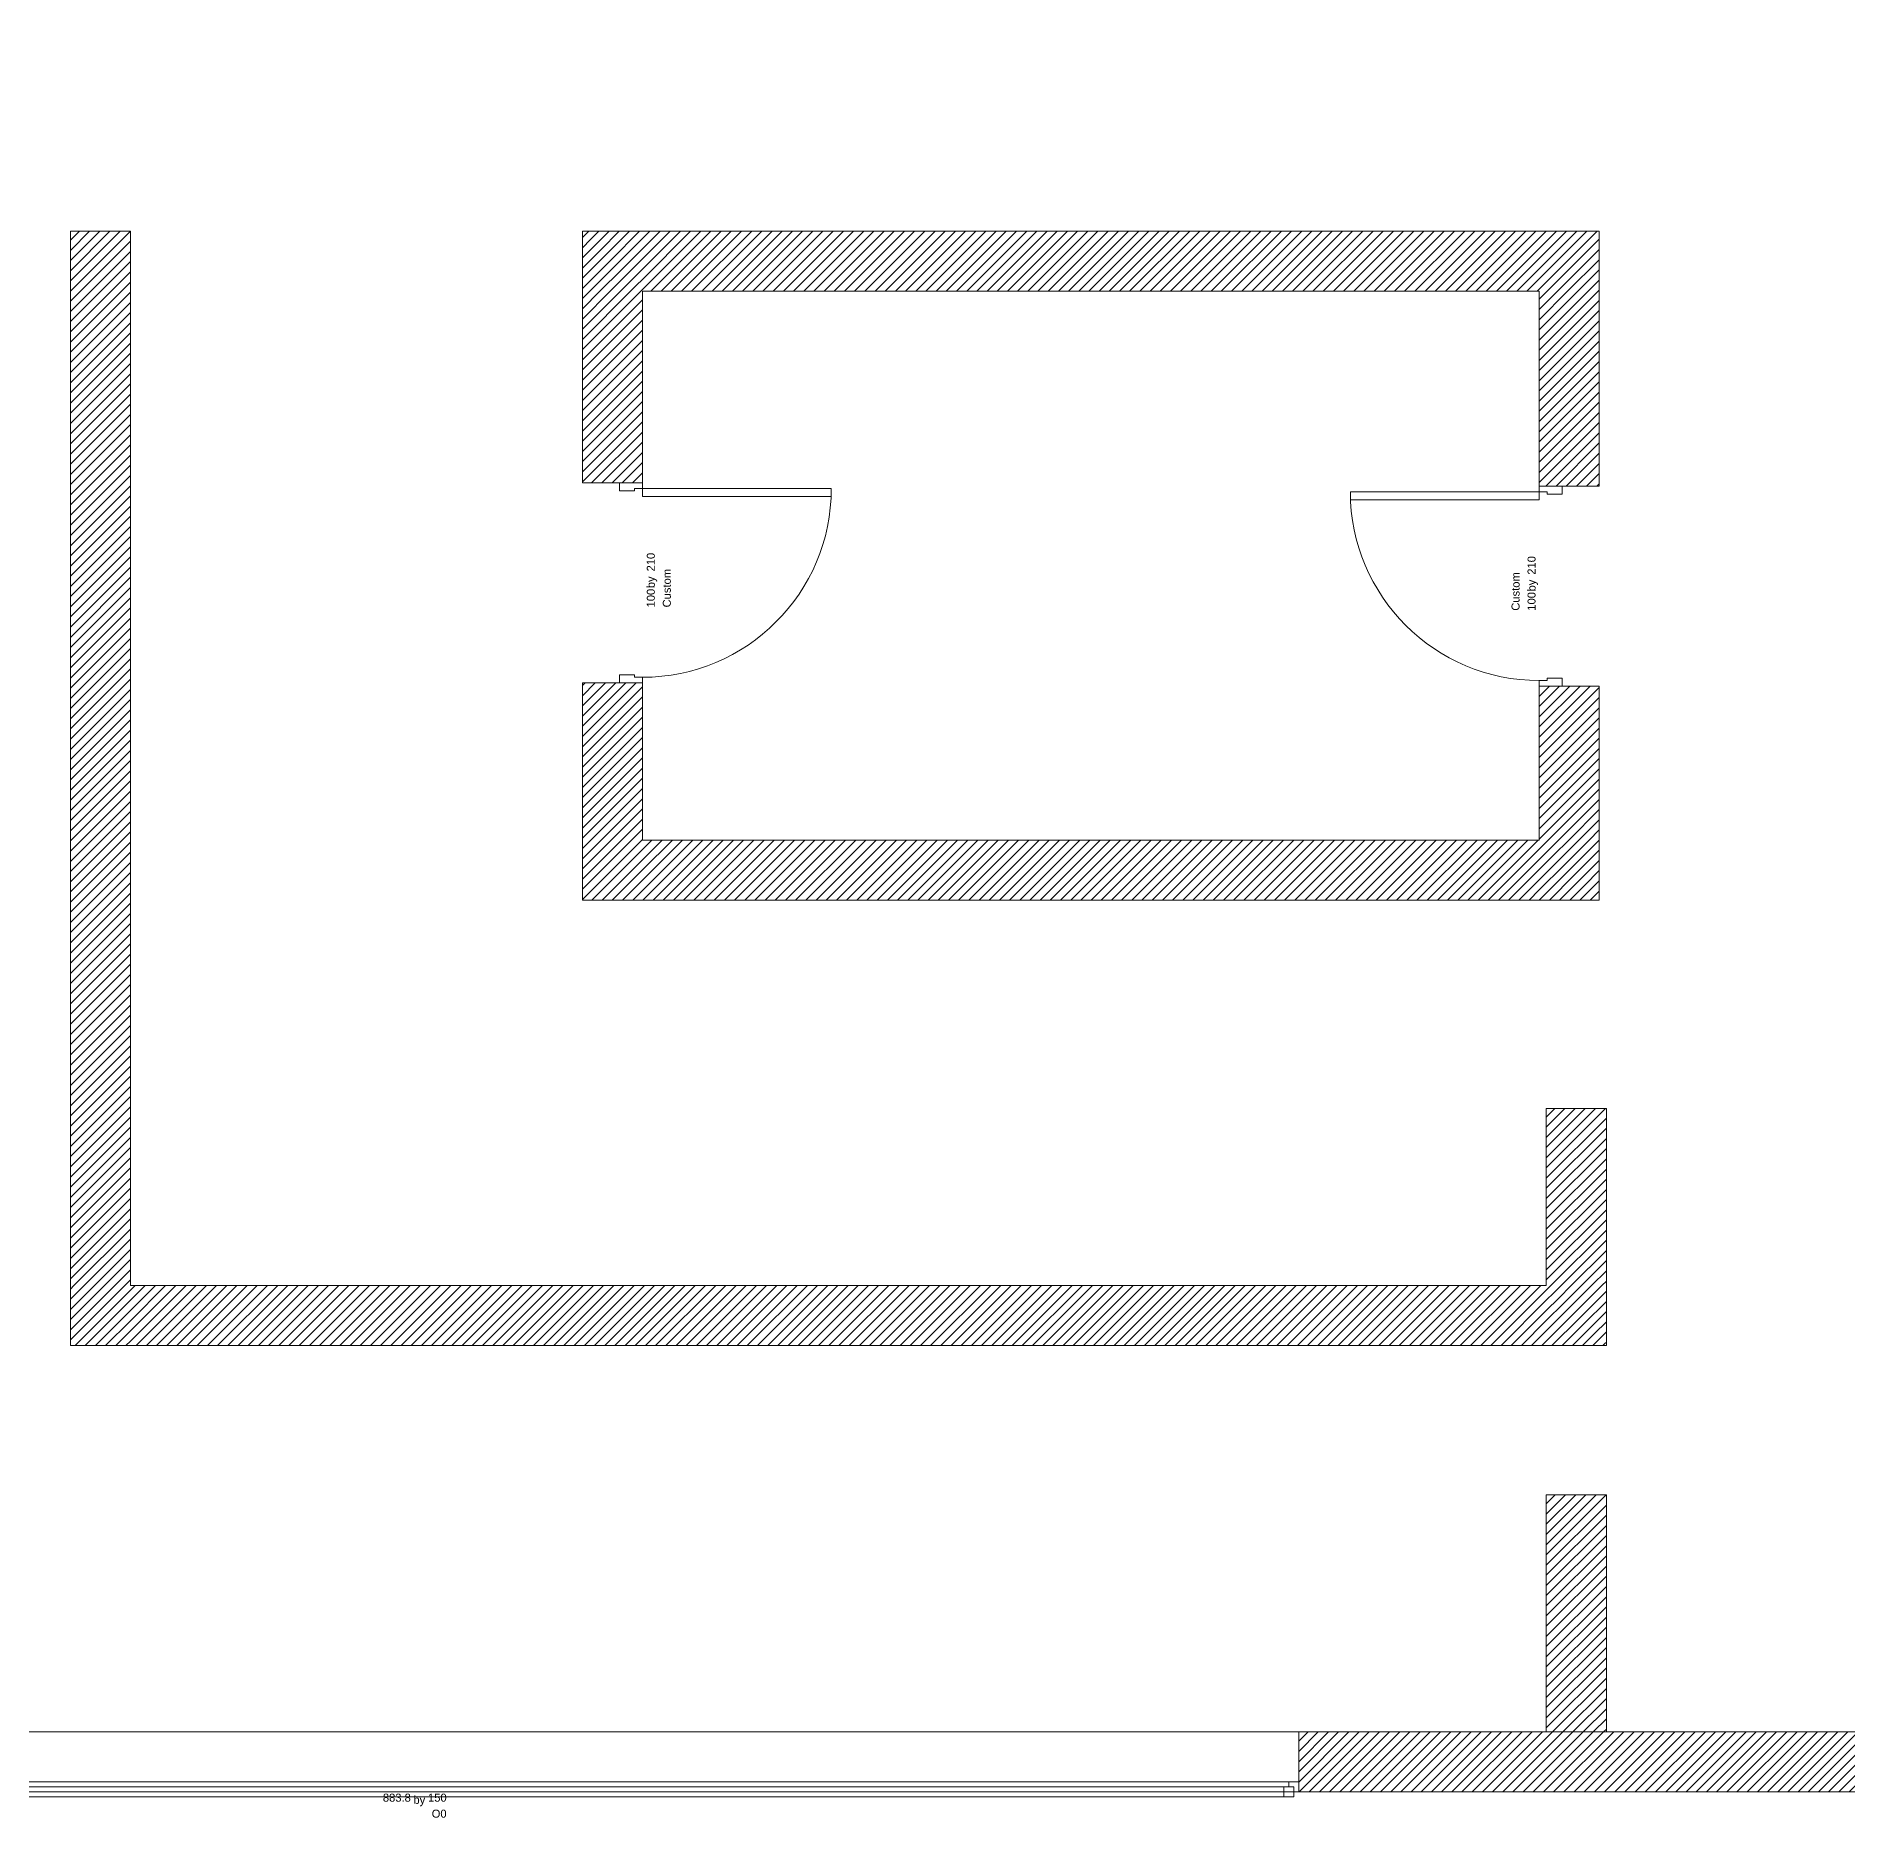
# Model space of a CAD drawing. Header units: millimetres. Extents: x -22335 to 45019, y -6963 to 26064.
# Drawn here: x 19794 to 28849, y -6963 to 1944 of the extents above; entities that cross this region are included whole.
import ezdxf
from ezdxf.enums import TextEntityAlignment as Align

# ---------------------------------------------------------------- set-up
doc = ezdxf.new("R2010")
doc.units = ezdxf.units.MM
doc.header["$MEASUREMENT"] = 0
for name, color, linetype in [('A_KONS_plosce', 7, 'Continuous'), ('A_KONS_zid zunanji', 7, 'Continuous'), ('Archicad Door Markers', 7, 'Continuous'), ('Archicad Doors', 7, 'Continuous'), ('Archicad Window Markers', 7, 'Continuous'), ('Archicad Windows', 7, 'Continuous')]:
    doc.layers.add(name, color=color, linetype=linetype)
for name, color, linetype, lineweight, true_color in [('A_KONS_plosce_Pen_No__89', 7, 'Continuous', 0, 0x71cebe), ('Archicad Doors_Pen_No__23', 7, 'Continuous', 20, 0xff6600), ('Archicad Doors_Pen_No__3', 7, 'Continuous', 13, 0xff6600), ('Archicad Windows_Pen_No__23', 7, 'Continuous', 20, 0xff6600), ('Archicad Windows_Pen_No__3', 7, 'Continuous', 13, 0xff6600)]:
    doc.layers.add(name, color=color, linetype=linetype, lineweight=lineweight, true_color=true_color)
for name, color, linetype, lineweight in [('A_KONS_zid zunanji_Pen_No__27', 7, 'Continuous', 20), ('Archicad Door Markers_Pen_No__7', 7, 'Continuous', 13), ('Archicad Doors_Pen_No__27', 7, 'Continuous', 20), ('Archicad Window Markers_Pen_No__7', 7, 'Continuous', 13), ('Archicad Windows_Pen_No__27', 7, 'Continuous', 20)]:
    doc.layers.add(name, color=color, linetype=linetype, lineweight=lineweight)
doc.styles.add('GENERATED_STYLE_1', font='arial.ttf')
pattern_1 = [(45, (0, 0), (-25.455843, 25.455843), [])]

# ---------------------------------------------------------------- blocks, each defined once
blk = doc.blocks.new('Slab_1', base_point=(-22196, -4111.9))
at = {"layer": 'A_KONS_plosce_Pen_No__89', "color": 123, "linetype": 'Continuous', "lineweight": 0, "true_color": 0x71cebe, "flags": 128}
blk.add_lwpolyline([(-22196, -4111.9), (-12447.1, -4111.9), (-12447.1, -183.9), (-3773.2, -183.9), (-3773.2, -4111.9), (6716, -4111.9), (6716, -1725.3), (9171.5, -1725.3), (9171.5, -6834), (44876.8, -6834), (44876.8, 969), (43547, 969), (43547, 11646.7), (44576.8, 11646.7), (44576.8, 25911.9), (-22196, 25911.9)], close=True, dxfattribs=at)
blk = doc.blocks.new('Window 27_7')
at = {"layer": 'Archicad Windows_Pen_No__23', "color": 30, "linetype": 'Continuous', "lineweight": 20, "true_color": 0xff6600}
for p, q in [((-4419.1, 0), (-4394.1, 0)), ((-4394.1, 25), (-4344.1, 25)), ((-4394.1, -25), (-4394.1, 25)), ((-4394.1, 0), (-4394.1, -25)), ((-4344.1, 25), (-4344.1, -25)), ((-4344.1, 25), (4344.1, 25)), ((-4344.1, 0), (4344.1, 0)), ((4344.1, -25), (4344.1, 25)), ((4344.1, 25), (4394.1, 25)), ((4394.1, 25), (4394.1, -25)), ((4394.1, -25), (4394.1, 0)), ((4394.1, 0), (4419.1, 0)), ((-4369.1, -50), (-4419.1, -50)), ((-4394.1, -25), (-4369.1, -25)), ((-4344.1, -25), (-4394.1, -25)), ((-4369.1, -25), (-4369.1, -50)), ((4344.1, -25), (-4344.1, -25)), ((4394.1, -25), (4344.1, -25)), ((4369.1, -50), (4369.1, -25)), ((4369.1, -25), (4394.1, -25)), ((4419.1, -50), (4369.1, -50))]:
    blk.add_line(p, q, dxfattribs=at)
at = {"layer": 'Archicad Windows_Pen_No__27', "color": 7, "linetype": 'Continuous', "lineweight": 20}
for p, q in [((-4419.1, 0), (-4419.1, -50)), ((-4419.1, 0), (-4419.1, -50)), ((4419.1, 0), (4419.1, -50)), ((4419.1, 0), (4419.1, -50)), ((-4419.1, -50), (-4419.1, -300)), ((4419.1, -50), (4419.1, -300))]:
    blk.add_line(p, q, dxfattribs=at)
at = {"layer": 'Archicad Windows_Pen_No__3', "color": 30, "linetype": 'Continuous', "lineweight": 13, "true_color": 0xff6600}
for p, q in [((-4419.1, 0), (4419.1, 0)), ((-4344.1, 25), (4344.1, 25)), ((4369.1, -50), (-4369.1, -50)), ((-4419.1, -300), (4419.1, -300))]:
    blk.add_line(p, q, dxfattribs=at)
blk = doc.blocks.new('Basic Window-Door-Skylight Marker')
at = {"layer": 'Archicad Window Markers_Pen_No__7', "color": 7, "lineweight": 13, "style": 'GENERATED_STYLE_1'}
for tag, p in [('AC_WIDO_ID', (-158.6, 99.3)), ('AC_WIDO_A_SIZE', (-158.6, 19.3)), ('GS_Separator', (-21.3, 8.5)), ('AC_WIDO_B_SIZE', (67.1, 19.3))]:
    blk.add_attdef(tag, text='', height=40, dxfattribs=at).set_placement(p, align=Align.BOTTOM_LEFT)
blk = doc.blocks.new('Wall_24', base_point=(44876.8, -6834))
at = {"layer": 'A_KONS_zid zunanji', "linetype": 'Continuous', "lineweight": 0, "true_color": 0x000000}
h = blk.add_hatch(dxfattribs=at)
h.set_pattern_fill('Navadna_NF_Opeka', color=18, style=0, pattern_type=2)
h.set_pattern_definition(pattern_1)
h.paths.add_polyline_path([(26104.3, -6534), (26104.3, -6834), (36803.7, -6834), (36803.7, -6534)])
at = {"layer": 'A_KONS_zid zunanji_Pen_No__27', "color": 7, "linetype": 'Continuous', "lineweight": 20}
for p, q in [((26104.3, -6784), (26104.3, -6534)), ((26104.3, -6834), (26104.3, -6784))]:
    blk.add_line(p, q, dxfattribs=at)
at = {"layer": 'A_KONS_zid zunanji_Pen_No__27', "color": 7, "linetype": 'Continuous', "lineweight": 20, "flags": 128}
for points in [[(28992.3, -6534), (26104.3, -6534)], [(26104.3, -6834), (36803.7, -6834)]]:
    blk.add_lwpolyline(points, dxfattribs=at)
at = {"layer": 'Archicad Window Markers', "color": 161, "lineweight": 13, "true_color": 0x40a5ff}
ref = blk.add_blockref('Basic Window-Door-Skylight Marker', (21685.2, -6834), dxfattribs=dict(at, rotation=180))
ref.add_attrib('GS_Separator', ' by ', dxfattribs={"layer": 'Archicad Window Markers_Pen_No__7', "color": 7, "lineweight": 13, "height": 40, "rotation": 360, "style": 'GENERATED_STYLE_1'}).set_placement((21663.9, -6905.5), align=Align.BOTTOM_LEFT)
ref.add_attrib('AC_WIDO_ID', 'O0', dxfattribs={"layer": 'Archicad Window Markers_Pen_No__7', "color": 7, "lineweight": 13, "height": 40, "rotation": 360, "style": 'GENERATED_STYLE_1'}).set_placement((21770.7, -6974.7), align=Align.BOTTOM_LEFT)
ref.add_attrib('AC_WIDO_A_SIZE', '883.8', dxfattribs={"layer": 'Archicad Window Markers_Pen_No__7', "color": 7, "lineweight": 13, "height": 40, "rotation": 360, "style": 'GENERATED_STYLE_1'}).set_placement((21526.6, -6894.7), align=Align.BOTTOM_LEFT)
ref.add_attrib('AC_WIDO_B_SIZE', '150', dxfattribs={"layer": 'Archicad Window Markers_Pen_No__7', "color": 7, "lineweight": 13, "height": 40, "rotation": 360, "style": 'GENERATED_STYLE_1'}).set_placement((21752.3, -6894.7), align=Align.BOTTOM_LEFT)
at = {"layer": 'Archicad Windows', "color": 21, "linetype": 'Continuous', "lineweight": 0, "true_color": 0xff9955, "xscale": -1, "zscale": 1000, "rotation": 180}
blk.add_blockref('Window 27_7', (21685.2, -6834), dxfattribs=at)
blk = doc.blocks.new('Wall_72', base_point=(19965.2, -4602.2))
at = {"layer": 'A_KONS_zid zunanji', "linetype": 'Continuous', "lineweight": 0, "true_color": 0x000000}
h = blk.add_hatch(dxfattribs=at)
h.set_pattern_fill('Navadna_NF_Opeka', color=18, style=0, pattern_type=2)
h.set_pattern_definition(pattern_1)
h.paths.add_polyline_path([(20265.2, -4302.2), (20265.2, 969), (19965.2, 969), (19965.2, -4302.2)])
h = blk.add_hatch(dxfattribs=at)
h.set_pattern_fill('Navadna_NF_Opeka', color=18, style=0, pattern_type=2)
h.set_pattern_definition(pattern_1)
h.paths.add_polyline_path([(20265.2, -4302.2), (19965.2, -4602.2), (20265.2, -4602.2)])
h = blk.add_hatch(dxfattribs=at)
h.set_pattern_fill('Navadna_NF_Opeka', color=18, style=0, pattern_type=2)
h.set_pattern_definition(pattern_1)
h.paths.add_polyline_path([(19965.2, -4302.2), (19965.2, -4602.2), (20265.2, -4302.2)])
at = {"layer": 'A_KONS_zid zunanji_Pen_No__27', "color": 7, "linetype": 'Continuous', "lineweight": 20, "flags": 128}
for points in [[(19965.2, 969), (20265.2, 969)], [(19965.2, 969), (19965.2, -4602.2)], [(20265.2, -4302.2), (20265.2, 969)], [(19965.2, -4602.2), (20265.2, -4602.2)]]:
    blk.add_lwpolyline(points, dxfattribs=at)
blk = doc.blocks.new('Wall_73', base_point=(27606.4, 969))
at = {"layer": 'A_KONS_zid zunanji', "linetype": 'Continuous', "lineweight": 0, "true_color": 0x000000}
h = blk.add_hatch(dxfattribs=at)
h.set_pattern_fill('Navadna_NF_Opeka', color=18, style=0, pattern_type=2)
h.set_pattern_definition(pattern_1)
h.paths.add_polyline_path([(22824.1, 669), (22524.1, 969), (22524.1, 669)])
h = blk.add_hatch(dxfattribs=at)
h.set_pattern_fill('Navadna_NF_Opeka', color=18, style=0, pattern_type=2)
h.set_pattern_definition(pattern_1)
h.paths.add_polyline_path([(22824.1, 969), (22524.1, 969), (22824.1, 669)])
h = blk.add_hatch(dxfattribs=at)
h.set_pattern_fill('Navadna_NF_Opeka', color=18, style=0, pattern_type=2)
h.set_pattern_definition(pattern_1)
h.paths.add_polyline_path([(22824.1, 669), (27306.4, 669), (27306.4, 969), (22824.1, 969)])
h = blk.add_hatch(dxfattribs=at)
h.set_pattern_fill('Navadna_NF_Opeka', color=18, style=0, pattern_type=2)
h.set_pattern_definition(pattern_1)
h.paths.add_polyline_path([(27306.4, 669), (27606.4, 669), (27606.4, 969)])
h = blk.add_hatch(dxfattribs=at)
h.set_pattern_fill('Navadna_NF_Opeka', color=18, style=0, pattern_type=2)
h.set_pattern_definition(pattern_1)
h.paths.add_polyline_path([(27306.4, 669), (27606.4, 969), (27306.4, 969)])
at = {"layer": 'A_KONS_zid zunanji_Pen_No__27', "color": 7, "linetype": 'Continuous', "lineweight": 20, "flags": 128}
for points in [[(22524.1, 969), (22524.1, 669)], [(27606.4, 969), (22524.1, 969)], [(27606.4, 969), (27606.4, 669)], [(22824.1, 669), (27306.4, 669)]]:
    blk.add_lwpolyline(points, dxfattribs=at)
blk = doc.blocks.new('Wall_74', base_point=(27642, -4602.2))
at = {"layer": 'A_KONS_zid zunanji', "linetype": 'Continuous', "lineweight": 0, "true_color": 0x000000}
h = blk.add_hatch(dxfattribs=at)
h.set_pattern_fill('Navadna_NF_Opeka', color=18, style=0, pattern_type=2)
h.set_pattern_definition(pattern_1)
h.paths.add_polyline_path([(27342, -4302.2), (20265.2, -4302.2), (20265.2, -4602.2), (27342, -4602.2)])
h = blk.add_hatch(dxfattribs=at)
h.set_pattern_fill('Navadna_NF_Opeka', color=18, style=0, pattern_type=2)
h.set_pattern_definition(pattern_1)
h.paths.add_polyline_path([(27342, -4302.2), (27642, -4602.2), (27642, -4302.2)])
h = blk.add_hatch(dxfattribs=at)
h.set_pattern_fill('Navadna_NF_Opeka', color=18, style=0, pattern_type=2)
h.set_pattern_definition(pattern_1)
h.paths.add_polyline_path([(27342, -4602.2), (27642, -4602.2), (27342, -4302.2)])
at = {"layer": 'A_KONS_zid zunanji_Pen_No__27', "color": 7, "linetype": 'Continuous', "lineweight": 20, "flags": 128}
for points in [[(27342, -4302.2), (20265.2, -4302.2)], [(27642, -4602.2), (27642, -4302.2)], [(20265.2, -4602.2), (27642, -4602.2)]]:
    blk.add_lwpolyline(points, dxfattribs=at)
blk = doc.blocks.new('Door 27_2')
at = {"layer": 'Archicad Doors_Pen_No__23', "color": 30, "linetype": 'Continuous', "lineweight": 20, "true_color": 0xff6600}
for p, q in [((-472, 0), (-500, 0)), ((-500, 0), (-500, -115)), ((-472, -40), (-472, 0)), ((500, 0), (472, 0)), ((472, 0), (472, -40)), ((500, -115), (500, 0)), ((-460, -40), (-472, -40)), ((-460, -115), (-460, -40)), ((472, -40), (460, -40)), ((460, -40), (460, -115)), ((-500, -115), (-460, -115)), ((460, -115), (500, -115))]:
    blk.add_line(p, q, dxfattribs=at)
at = {"layer": 'Archicad Doors_Pen_No__27', "color": 7, "linetype": 'Continuous', "lineweight": 20}
for p, q in [((-500, 0), (-500, -115)), ((-500, 0), (-500, -115)), ((500, 0), (500, -115)), ((500, 0), (500, -115)), ((-500, -115), (-500, -300)), ((500, -115), (500, -300))]:
    blk.add_line(p, q, dxfattribs=at)
at = {"layer": 'Archicad Doors_Pen_No__3', "color": 30, "linetype": 'Continuous', "lineweight": 13, "true_color": 0xff6600}
for p, q in [((432, 0), (432, 944)), ((432, 944), (472, 944)), ((472, 944), (472, 0)), ((472, 0), (432, 0))]:
    blk.add_line(p, q, dxfattribs=at)
blk.add_arc((472, 0), 944, 90, 180, dxfattribs=at)
blk = doc.blocks.new('Wall_75', base_point=(27606.4, -2375))
at = {"layer": 'A_KONS_zid zunanji', "linetype": 'Continuous', "lineweight": 0, "true_color": 0x000000}
h = blk.add_hatch(dxfattribs=at)
h.set_pattern_fill('Navadna_NF_Opeka', color=18, style=0, pattern_type=2)
h.set_pattern_definition(pattern_1)
h.paths.add_polyline_path([(27306.4, 669), (27306.4, -305.5), (27606.4, -305.5), (27606.4, 669)])
h = blk.add_hatch(dxfattribs=at)
h.set_pattern_fill('Navadna_NF_Opeka', color=18, style=0, pattern_type=2)
h.set_pattern_definition(pattern_1)
h.paths.add_polyline_path([(27306.4, -2075), (27606.4, -2075), (27606.4, -1305.5), (27306.4, -1305.5)])
h = blk.add_hatch(dxfattribs=at)
h.set_pattern_fill('Navadna_NF_Opeka', color=18, style=0, pattern_type=2)
h.set_pattern_definition(pattern_1)
h.paths.add_polyline_path([(27306.4, -2375), (27606.4, -2375), (27306.4, -2075)])
h = blk.add_hatch(dxfattribs=at)
h.set_pattern_fill('Navadna_NF_Opeka', color=18, style=0, pattern_type=2)
h.set_pattern_definition(pattern_1)
h.paths.add_polyline_path([(27306.4, -2075), (27606.4, -2375), (27606.4, -2075)])
at = {"layer": 'A_KONS_zid zunanji_Pen_No__27', "color": 7, "linetype": 'Continuous', "lineweight": 20}
for p, q in [((27306.4, -305.5), (27421.4, -305.5)), ((27421.4, -305.5), (27606.4, -305.5)), ((27306.4, -1305.5), (27421.4, -1305.5)), ((27421.4, -1305.5), (27606.4, -1305.5))]:
    blk.add_line(p, q, dxfattribs=at)
at = {"layer": 'A_KONS_zid zunanji_Pen_No__27', "color": 7, "linetype": 'Continuous', "lineweight": 20, "flags": 128}
for points in [[(27306.4, 669), (27306.4, -305.5)], [(27606.4, -305.5), (27606.4, 669)], [(27306.4, -1305.5), (27306.4, -2075)], [(27606.4, -2375), (27606.4, -1305.5)], [(27606.4, -2375), (27306.4, -2375)]]:
    blk.add_lwpolyline(points, dxfattribs=at)
at = {"layer": 'Archicad Door Markers', "color": 161, "lineweight": 13, "true_color": 0x40a5ff}
ref = blk.add_blockref('Basic Window-Door-Skylight Marker', (27306.4, -805.5), dxfattribs=dict(at, rotation=90))
ref.add_attrib('AC_MarkerText_1', 'Custom', dxfattribs={"layer": 'Archicad Door Markers_Pen_No__7', "color": 7, "lineweight": 13, "height": 40, "rotation": 90, "style": 'GENERATED_STYLE_1'}).set_placement((27220.2, -928.2), align=Align.BOTTOM_LEFT)
ref.add_attrib('GS_Separator', ' by ', dxfattribs={"layer": 'Archicad Door Markers_Pen_No__7', "color": 7, "lineweight": 13, "height": 40, "rotation": 90, "style": 'GENERATED_STYLE_1'}).set_placement((27300.2, -847.5), align=Align.BOTTOM_LEFT)
ref.add_attrib('AC_WIDO_A_SIZE', '100', dxfattribs={"layer": 'Archicad Door Markers_Pen_No__7', "color": 7, "lineweight": 13, "height": 40, "rotation": 90, "style": 'GENERATED_STYLE_1'}).set_placement((27300.2, -928.2), align=Align.BOTTOM_LEFT)
ref.add_attrib('AC_WIDO_B_SIZE', '210', dxfattribs={"layer": 'Archicad Door Markers_Pen_No__7', "color": 7, "lineweight": 13, "height": 40, "rotation": 90, "style": 'GENERATED_STYLE_1'}).set_placement((27300.2, -748.3), align=Align.BOTTOM_LEFT)
at = {"layer": 'Archicad Doors', "color": 21, "linetype": 'Continuous', "lineweight": 0, "true_color": 0xff9955, "zscale": 1000, "rotation": 90}
blk.add_blockref('Door 27_2', (27306.4, -805.5), dxfattribs=at)
blk = doc.blocks.new('Wall_76', base_point=(22524.1, -2375))
at = {"layer": 'A_KONS_zid zunanji', "linetype": 'Continuous', "lineweight": 0, "true_color": 0x000000}
h = blk.add_hatch(dxfattribs=at)
h.set_pattern_fill('Navadna_NF_Opeka', color=18, style=0, pattern_type=2)
h.set_pattern_definition(pattern_1)
h.paths.add_polyline_path([(22824.1, 669), (22524.1, 669), (22524.1, -289.1), (22824.1, -289.1)])
h = blk.add_hatch(dxfattribs=at)
h.set_pattern_fill('Navadna_NF_Opeka', color=18, style=0, pattern_type=2)
h.set_pattern_definition(pattern_1)
h.paths.add_polyline_path([(22824.1, -1289.1), (22524.1, -1289.1), (22524.1, -2075), (22824.1, -2075)])
h = blk.add_hatch(dxfattribs=at)
h.set_pattern_fill('Navadna_NF_Opeka', color=18, style=0, pattern_type=2)
h.set_pattern_definition(pattern_1)
h.paths.add_polyline_path([(22824.1, -2075), (22524.1, -2375), (22824.1, -2375)])
h = blk.add_hatch(dxfattribs=at)
h.set_pattern_fill('Navadna_NF_Opeka', color=18, style=0, pattern_type=2)
h.set_pattern_definition(pattern_1)
h.paths.add_polyline_path([(22524.1, -2075), (22524.1, -2375), (22824.1, -2075)])
at = {"layer": 'A_KONS_zid zunanji_Pen_No__27', "color": 7, "linetype": 'Continuous', "lineweight": 20}
for p, q in [((22709.1, -289.1), (22524.1, -289.1)), ((22824.1, -289.1), (22709.1, -289.1)), ((22709.1, -1289.1), (22524.1, -1289.1)), ((22824.1, -1289.1), (22709.1, -1289.1))]:
    blk.add_line(p, q, dxfattribs=at)
at = {"layer": 'A_KONS_zid zunanji_Pen_No__27', "color": 7, "linetype": 'Continuous', "lineweight": 20, "flags": 128}
for points in [[(22524.1, 669), (22524.1, -289.1)], [(22824.1, -289.1), (22824.1, 669)], [(22524.1, -1289.1), (22524.1, -2375)], [(22824.1, -2075), (22824.1, -1289.1)], [(22524.1, -2375), (22824.1, -2375)]]:
    blk.add_lwpolyline(points, dxfattribs=at)
at = {"layer": 'Archicad Door Markers', "color": 161, "lineweight": 13, "true_color": 0x40a5ff}
ref = blk.add_blockref('Basic Window-Door-Skylight Marker', (22524.1, -789.1), dxfattribs=dict(at, rotation=90))
ref.add_attrib('AC_MarkerText_1', 'Custom', dxfattribs={"layer": 'Archicad Door Markers_Pen_No__7', "color": 7, "lineweight": 13, "height": 40, "rotation": 90, "style": 'GENERATED_STYLE_1'}).set_placement((22977.8, -911.8), align=Align.BOTTOM_LEFT)
ref.add_attrib('GS_Separator', ' by ', dxfattribs={"layer": 'Archicad Door Markers_Pen_No__7', "color": 7, "lineweight": 13, "height": 40, "rotation": 90, "style": 'GENERATED_STYLE_1'}).set_placement((22897.8, -831.2), align=Align.BOTTOM_LEFT)
ref.add_attrib('AC_WIDO_A_SIZE', '100', dxfattribs={"layer": 'Archicad Door Markers_Pen_No__7', "color": 7, "lineweight": 13, "height": 40, "rotation": 90, "style": 'GENERATED_STYLE_1'}).set_placement((22897.8, -911.8), align=Align.BOTTOM_LEFT)
ref.add_attrib('AC_WIDO_B_SIZE', '210', dxfattribs={"layer": 'Archicad Door Markers_Pen_No__7', "color": 7, "lineweight": 13, "height": 40, "rotation": 90, "style": 'GENERATED_STYLE_1'}).set_placement((22897.8, -731.9), align=Align.BOTTOM_LEFT)
at = {"layer": 'Archicad Doors', "color": 21, "linetype": 'Continuous', "lineweight": 0, "true_color": 0xff9955, "xscale": -1, "zscale": 1000, "rotation": 270}
blk.add_blockref('Door 27_2', (22824.1, -789.1), dxfattribs=at)
blk = doc.blocks.new('Wall_77', base_point=(22524.1, -2375))
at = {"layer": 'A_KONS_zid zunanji', "linetype": 'Continuous', "lineweight": 0, "true_color": 0x000000}
h = blk.add_hatch(dxfattribs=at)
h.set_pattern_fill('Navadna_NF_Opeka', color=18, style=0, pattern_type=2)
h.set_pattern_definition(pattern_1)
h.paths.add_polyline_path([(27306.4, -2075), (22824.1, -2075), (22824.1, -2375), (27306.4, -2375)])
at = {"layer": 'A_KONS_zid zunanji_Pen_No__27', "color": 7, "linetype": 'Continuous', "lineweight": 20, "flags": 128}
for points in [[(27306.4, -2075), (22824.1, -2075)], [(22824.1, -2375), (27306.4, -2375)]]:
    blk.add_lwpolyline(points, dxfattribs=at)
blk = doc.blocks.new('Wall_78', base_point=(27642, -4602.2))
at = {"layer": 'A_KONS_zid zunanji', "linetype": 'Continuous', "lineweight": 0, "true_color": 0x000000}
h = blk.add_hatch(dxfattribs=at)
h.set_pattern_fill('Navadna_NF_Opeka', color=18, style=0, pattern_type=2)
h.set_pattern_definition(pattern_1)
h.paths.add_polyline_path([(27642, -4302.2), (27642, -3417.5), (27342, -3417.5), (27342, -4302.2)])
at = {"layer": 'A_KONS_zid zunanji_Pen_No__27', "color": 7, "linetype": 'Continuous', "lineweight": 20, "flags": 128}
for points in [[(27642, -3417.5), (27342, -3417.5)], [(27342, -3417.5), (27342, -4302.2)], [(27642, -4302.2), (27642, -3417.5)]]:
    blk.add_lwpolyline(points, dxfattribs=at)
blk = doc.blocks.new('Wall_79', base_point=(27642, -6534))
at = {"layer": 'A_KONS_zid zunanji', "linetype": 'Continuous', "lineweight": 0, "true_color": 0x000000}
h = blk.add_hatch(dxfattribs=at)
h.set_pattern_fill('Navadna_NF_Opeka', color=18, style=0, pattern_type=2)
h.set_pattern_definition(pattern_1)
h.paths.add_polyline_path([(27642, -6534), (27642, -5349.3), (27342, -5349.3), (27342, -6534)])
at = {"layer": 'A_KONS_zid zunanji_Pen_No__27', "color": 7, "linetype": 'Continuous', "lineweight": 20, "flags": 128}
for points in [[(27642, -5349.3), (27342, -5349.3)], [(27342, -5349.3), (27342, -6534)], [(27642, -6534), (27642, -5349.3)], [(27342, -6534), (27642, -6534)]]:
    blk.add_lwpolyline(points, dxfattribs=at)

msp = doc.modelspace()

# ---------------------------------------------------------------- block references
at = {"layer": 'A_KONS_plosce', "color": 123, "linetype": 'Continuous', "lineweight": 0, "true_color": 0x71cebe}
msp.add_blockref('Slab_1', (-22196, -4111.9), dxfattribs=at)
at = {"layer": 'A_KONS_zid zunanji', "color": 7, "lineweight": 20}
for name, p in [('Wall_72', (19965.2, -4602.2)), ('Wall_73', (27606.4, 969)), ('Wall_76', (22524.1, -2375)), ('Wall_75', (27606.4, -2375)), ('Wall_77', (22524.1, -2375)), ('Wall_78', (27642, -4602.2)), ('Wall_74', (27642, -4602.2)), ('Wall_79', (27642, -6534)), ('Wall_24', (44876.8, -6834))]:
    msp.add_blockref(name, p, dxfattribs=at)

doc.saveas('drawing.dxf')
